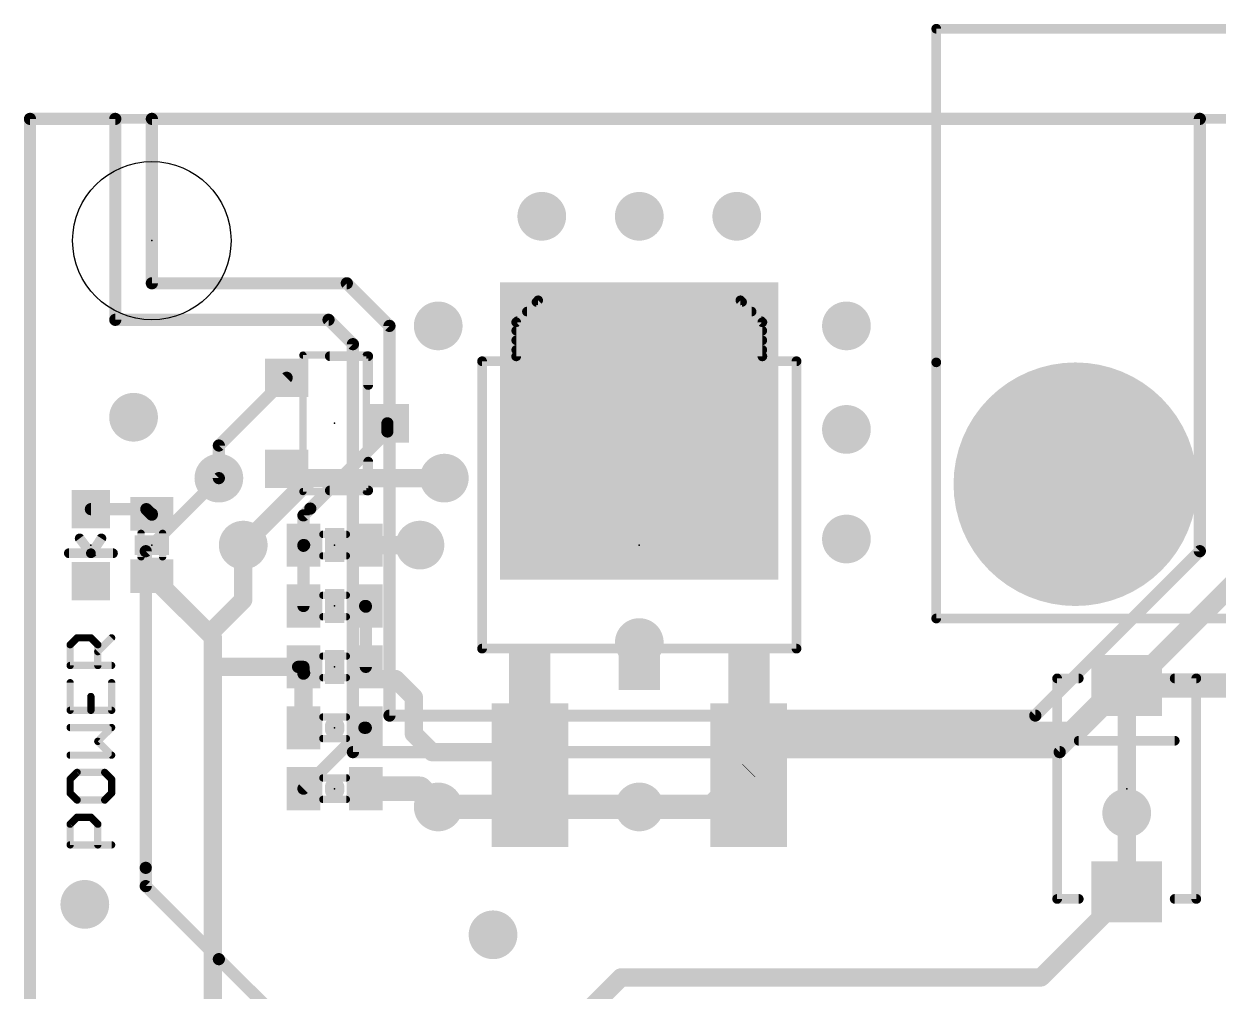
# Model space of a CAD drawing. Extents: x -0.1 to 68.7, y -15.2 to 51.5.
# Drawn here: x -0.13 to 24.77, y 24.99 to 45.16 of the extents above; entities that cross this region are included whole.
import ezdxf

# ---------------------------------------------------------------- set-up
doc = ezdxf.new("R2010")
doc.units = 0
for name, color, linetype in [('1', 12, 'CONTINUOUS'), ('16', 132, 'CONTINUOUS'), ('17', 110, 'CONTINUOUS'), ('18', 110, 'CONTINUOUS'), ('20', 53, 'CONTINUOUS'), ('21', 41, 'CONTINUOUS'), ('23', 53, 'CONTINUOUS'), ('51', 53, 'CONTINUOUS')]:
    doc.layers.add(name, color=color, linetype=linetype)

# ---------------------------------------------------------------- blocks, each defined once
blk = doc.blocks.new('RECT')
blk.add_solid([(-0.5, -0.5), (0.5, -0.5), (-0.5, 0.5), (0.5, 0.5)])
blk = doc.blocks.new('ROUNDP')
at = {"const_width": 0.5}
blk.add_lwpolyline([(0, -0.25, 1), (0, 0.25, 1), (0, -0.25)], format="xyb", dxfattribs=at)
blk = doc.blocks.new('ROUNDV')
at = {"const_width": 0.5}
blk.add_lwpolyline([(0, -0.25, 1), (0, 0.25, 1), (0, -0.25)], format="xyb", dxfattribs=at)

msp = doc.modelspace()

# ---------------------------------------------------------------- linework, layer by layer
at = {"layer": '1'}
for points, const_width in [([(0, 0), (0, 43.18)], 0.254), ([(0, 43.18), (1.778, 43.18)], 0.254), ([(1.778, 43.18), (1.778, 38.989)], 0.254), ([(2.54, 43.18), (24.384, 43.18)], 0.254), ([(2.54, 39.751), (2.54, 43.18)], 0.254), ([(24.384, 43.18), (24.384, 34.163)], 0.254), ([(6.604, 39.751), (2.54, 39.751)], 0.254), ([(7.493, 38.862), (6.604, 39.751)], 0.254), ([(1.778, 38.989), (6.223, 38.989)], 0.254), ([(6.223, 38.989), (6.731, 38.481)], 0.254), ([(7.493, 30.734), (7.493, 38.862)], 0.254), ([(6.731, 38.481), (6.731, 29.972)], 0.254), ([(3.937, 36.367), (5.35, 37.78)], 0.254), ([(7.45, 36.66), (7.45, 36.83)], 0.254), ([(5.842, 35.052), (7.45, 36.66)], 0.254), ([(3.937, 35.687), (3.937, 36.367)], 0.254), ([(1.27, 35.04), (2.425, 35.04)], 0.254), ([(2.425, 35.04), (2.54, 34.925)], 0.254), ([(5.7, 34.91), (5.842, 35.052)], 0.254), ([(2.54, 34.925), (2.54, 34.94)], 0.254), ([(5.7, 34.29), (5.7, 34.91)], 0.254), ([(4.445, 33.147), (4.445, 34.29)], 0.381), ([(5.7, 34.29), (5.715, 34.29)], 0.254), ([(5.715, 34.29), (5.7, 34.275)], 0.254), ([(5.7, 34.275), (5.7, 33.02)], 0.254), ([(7, 34.29), (8.128, 34.29)], 0.381), ([(24.384, 34.163), (20.955, 30.734)], 0.254), ([(3.739, 32.441), (2.54, 33.64)], 0.381), ([(21.463, 29.972), (25.146, 33.655)], 0.254), ([(3.739, 32.441), (4.445, 33.147)], 0.381), ([(6.985, 33.02), (7, 33.02)], 0.254), ([(7, 33.005), (6.985, 33.02)], 0.254), ([(7, 31.75), (7, 33.005)], 0.254), ([(3.81, 32.37), (3.739, 32.441)], 0.381), ([(3.81, 31.75), (3.81, 32.37)], 0.381), ([(3.81, 21.463), (3.81, 31.75)], 0.381), ([(3.81, 31.75), (5.588, 31.75)], 0.381), ([(5.588, 31.75), (5.7, 31.75)], 0.254), ([(5.7, 31.75), (5.7, 31.638)], 0.254), ([(7, 31.75), (7, 31.608)], 0.381), ([(5.7, 31.608), (5.7, 30.48)], 0.381), ([(5.7, 31.638), (5.715, 31.623)], 0.254), ([(5.715, 31.623), (5.7, 31.608)], 0.254), ([(7, 31.608), (7.112, 31.496)], 0.381), ([(7.112, 31.496), (7.62, 31.496)], 0.381), ([(7.62, 31.496), (8.001, 31.115)], 0.381), ([(21.717, 30.353), (22.724, 31.36)], 0.508), ([(22.724, 31.36), (22.86, 31.36)], 0.508), ([(22.86, 31.36), (25.79, 31.36)], 0.508), ([(8.001, 31.115), (8.001, 30.353)], 0.381), ([(20.955, 30.734), (7.493, 30.734)], 0.254), ([(5.7, 29.21), (6.97, 30.48)], 0.254), ([(6.97, 30.48), (7, 30.48)], 0.254), ([(8.001, 30.353), (8.382, 29.972)], 0.381), ([(14.986, 29.845), (15.494, 30.353)], 0.508), ([(15.494, 30.353), (21.717, 30.353)], 0.508), ([(8.382, 29.972), (9.938, 29.972)], 0.381), ([(9.938, 29.972), (10.42, 29.49)], 0.381), ([(6.731, 29.972), (21.463, 29.972)], 0.254), ([(14.986, 29.496), (14.986, 29.845)], 0.508), ([(14.224, 28.829), (14.986, 29.591)], 0.508), ([(14.98, 29.49), (14.986, 29.496)], 0.508), ([(14.986, 29.591), (14.98, 29.585)], 0.381), ([(14.98, 29.585), (14.98, 29.49)], 0.381), ([(7, 29.21), (8.128, 29.21)], 0.508), ([(8.128, 29.21), (8.509, 28.829)], 0.508), ([(12.7, 28.829), (14.224, 28.829)], 0.508), ([(22.86, 27.06), (22.86, 28.702)], 0.381), ([(22.86, 27.06), (22.615, 27.305)], 0.381), ([(22.86, 27.178), (22.733, 27.305)], 0.381), ([(21.073, 25.273), (22.86, 27.06)], 0.381), ([(22.86, 27.06), (22.86, 27.178)], 0.381), ([(22.86, 27.06), (22.86, 27.051)], 0.381), ([(11.43, 24.384), (12.319, 25.273)], 0.381), ([(12.319, 25.273), (21.073, 25.273)], 0.381)]:
    msp.add_lwpolyline(points, dxfattribs=dict(at, const_width=const_width))
for points, const_width in [([(0.0635, 43.18, 1), (-0.0635, 43.18)], 0.127), ([(0, 43.2435, 1), (0, 43.1165)], 0.127), ([(1.8415, 43.18, 1), (1.7145, 43.18)], 0.127), ([(1.778, 43.1165, 1), (1.778, 43.2435)], 0.127), ([(2.54, 43.2435, 1), (2.54, 43.1165)], 0.127), ([(2.6035, 43.18, 1), (2.4765, 43.18)], 0.127), ([(24.4475, 43.18, 1), (24.3205, 43.18)], 0.127), ([(24.384, 43.1165, 1), (24.384, 43.2435)], 0.127), ([(2.54, 39.8145, 1), (2.54, 39.6875)], 0.127), ([(6.6489, 39.7959, 1), (6.5591, 39.7061)], 0.127), ([(6.604, 39.6875, 1), (6.604, 39.8145)], 0.127), ([(2.4765, 39.751, 1), (2.6035, 39.751)], 0.127), ([(1.778, 39.0525, 1), (1.778, 38.9255)], 0.127), ([(6.2679, 39.0339, 1), (6.1781, 38.9441)], 0.127), ([(6.223, 38.9255, 1), (6.223, 39.0525)], 0.127), ([(1.7145, 38.989, 1), (1.8415, 38.989)], 0.127), ([(7.5565, 38.862, 1), (7.4295, 38.862)], 0.127), ([(7.4481, 38.8171, 1), (7.5379, 38.9069)], 0.127), ([(6.7945, 38.481, 1), (6.6675, 38.481)], 0.127), ([(6.6861, 38.4361, 1), (6.7759, 38.5259)], 0.127), ([(5.3949, 37.7351, 1), (5.3051, 37.8249)], 0.127), ([(7.5135, 36.83, 1), (7.3865, 36.83)], 0.127), ([(7.3865, 36.66, 1), (7.5135, 36.66)], 0.127), ([(7.4949, 36.6151, 1), (7.4051, 36.7049)], 0.127), ([(4.0005, 36.367, 1), (3.8735, 36.367)], 0.127), ([(3.8921, 36.4119, 1), (3.9819, 36.3221)], 0.127), ([(3.8735, 35.687, 1), (4.0005, 35.687)], 0.127), ([(1.27, 35.1035, 1), (1.27, 34.9765)], 0.127), ([(2.4699, 35.0849, 1), (2.3801, 34.9951)], 0.127), ([(2.425, 34.9765, 1), (2.425, 35.1035)], 0.127), ([(5.7971, 35.0969, 1), (5.8869, 35.0071)], 0.127), ([(5.8869, 35.0071, 1), (5.7971, 35.0969)], 0.127), ([(2.6035, 34.94, 1), (2.4765, 34.94)], 0.127), ([(2.4765, 34.925, 1), (2.6035, 34.925)], 0.127), ([(2.4951, 34.8801, 1), (2.5849, 34.9699)], 0.127), ([(5.7635, 34.91, 1), (5.6365, 34.91)], 0.127), ([(5.6551, 34.9549, 1), (5.7449, 34.8651)], 0.127), ([(4.5403, 34.29, 1), (4.3498, 34.29)], 0.1905), ([(5.7, 34.3535, 1), (5.7, 34.2265)], 0.127), ([(5.7635, 34.275, 1), (5.6365, 34.275)], 0.127), ([(5.6551, 34.3199, 1), (5.7449, 34.2301)], 0.127), ([(5.6365, 34.29, 1), (5.7635, 34.29)], 0.127), ([(5.7599, 34.2451, 1), (5.6701, 34.3349)], 0.127), ([(5.715, 34.2265, 1), (5.715, 34.3535)], 0.127), ([(7, 34.3852, 1), (7, 34.1947)], 0.1905), ([(8.128, 34.1947, 1), (8.128, 34.3852)], 0.1905), ([(24.3205, 34.163, 1), (24.4475, 34.163)], 0.127), ([(24.4289, 34.1181, 1), (24.3391, 34.2079)], 0.127), ([(2.6074, 33.7074, 1), (2.4726, 33.5726)], 0.1905), ([(4.3498, 33.147, 1), (4.5403, 33.147)], 0.1905), ([(4.5124, 33.0796, 1), (4.3776, 33.2144)], 0.1905), ([(6.985, 33.0835, 1), (6.985, 32.9565)], 0.127), ([(7.0299, 33.0649, 1), (6.9401, 32.9751)], 0.127), ([(7.0635, 33.005, 1), (6.9365, 33.005)], 0.127), ([(6.9551, 32.9601, 1), (7.0449, 33.0499)], 0.127), ([(7, 32.9565, 1), (7, 33.0835)], 0.127), ([(5.6365, 33.02, 1), (5.7635, 33.02)], 0.127), ([(3.8064, 32.5084, 1), (3.6716, 32.3736)], 0.1905), ([(3.6716, 32.5084, 1), (3.8064, 32.3736)], 0.1905), ([(3.6716, 32.3736, 1), (3.8064, 32.5084)], 0.1905), ([(3.9053, 32.37, 1), (3.7147, 32.37)], 0.1905), ([(3.7426, 32.3026, 1), (3.8774, 32.4374)], 0.1905), ([(3.81, 31.8453, 1), (3.81, 31.6547)], 0.1905), ([(3.9053, 31.75, 1), (3.7147, 31.75)], 0.1905), ([(5.588, 31.8135, 1), (5.588, 31.6865)], 0.127), ([(5.588, 31.6547, 1), (5.588, 31.8453)], 0.1905), ([(5.7635, 31.75, 1), (5.6365, 31.75)], 0.127), ([(5.7, 31.6865, 1), (5.7, 31.8135)], 0.127), ([(7.0953, 31.75, 1), (6.9047, 31.75)], 0.1905), ([(3.7147, 31.75, 1), (3.9053, 31.75)], 0.1905), ([(5.7953, 31.608, 1), (5.6048, 31.608)], 0.1905), ([(5.7449, 31.6829, 1), (5.6551, 31.5931)], 0.127), ([(5.6551, 31.6529, 1), (5.7449, 31.5631)], 0.127), ([(5.6365, 31.638, 1), (5.7635, 31.638)], 0.127), ([(5.7599, 31.5781, 1), (5.6701, 31.6679)], 0.127), ([(5.6701, 31.5781, 1), (5.7599, 31.6679)], 0.127), ([(7.0674, 31.6754, 1), (6.9326, 31.5406)], 0.1905), ([(6.9047, 31.608, 1), (7.0953, 31.608)], 0.1905), ([(6.9365, 31.75, 1), (7.0635, 31.75)], 0.127), ([(7.112, 31.5913, 1), (7.112, 31.4008)], 0.1905), ([(7.0446, 31.4286, 1), (7.1794, 31.5634)], 0.1905), ([(7.6874, 31.5634, 1), (7.5526, 31.4286)], 0.1905), ([(7.62, 31.4008, 1), (7.62, 31.5913)], 0.1905), ([(22.724, 31.487, 1), (22.724, 31.233)], 0.254), ([(22.8138, 31.2702, 1), (22.6342, 31.4498)], 0.254), ([(22.86, 31.487, 1), (22.86, 31.233)], 0.254), ([(22.86, 31.233, 1), (22.86, 31.487)], 0.254), ([(8.0963, 31.115, 1), (7.9058, 31.115)], 0.1905), ([(7.9336, 31.0476, 1), (8.0684, 31.1824)], 0.1905), ([(7.493, 30.7975, 1), (7.493, 30.6705)], 0.127), ([(7.4295, 30.734, 1), (7.5565, 30.734)], 0.127), ([(20.9101, 30.7789, 1), (20.9999, 30.6891)], 0.127), ([(20.955, 30.6705, 1), (20.955, 30.7975)], 0.127), ([(5.6048, 30.48, 1), (5.7953, 30.48)], 0.1905), ([(6.97, 30.5435, 1), (6.97, 30.4165)], 0.127), ([(7.0149, 30.4351, 1), (6.9251, 30.5249)], 0.127), ([(7, 30.4165, 1), (7, 30.5435)], 0.127), ([(8.0684, 30.4204, 1), (7.9336, 30.2856)], 0.1905), ([(7.9058, 30.353, 1), (8.0963, 30.353)], 0.1905), ([(15.494, 30.48, 1), (15.494, 30.226)], 0.254), ([(15.5838, 30.2632, 1), (15.4042, 30.4428)], 0.254), ([(21.6272, 30.4428, 1), (21.8068, 30.2632)], 0.254), ([(21.717, 30.226, 1), (21.717, 30.48)], 0.254), ([(8.382, 30.0673, 1), (8.382, 29.8768)], 0.1905), ([(8.3146, 29.9046, 1), (8.4494, 30.0394)], 0.1905), ([(10.0054, 30.0394, 1), (9.8706, 29.9046)], 0.1905), ([(9.938, 29.8768, 1), (9.938, 30.0673)], 0.1905), ([(6.731, 30.0355, 1), (6.731, 29.9085)], 0.127), ([(6.6675, 29.972, 1), (6.7945, 29.972)], 0.127), ([(15.113, 29.845, 1), (14.859, 29.845)], 0.254), ([(14.8962, 29.9348, 1), (15.0758, 29.7552)], 0.254), ([(21.4181, 30.0169, 1), (21.5079, 29.9271)], 0.127), ([(21.463, 29.9085, 1), (21.463, 30.0355)], 0.127), ([(10.3526, 29.4226, 1), (10.4874, 29.5574)], 0.1905), ([(14.8902, 29.5798, 1), (15.0698, 29.4002)], 0.254), ([(14.859, 29.496, 1), (15.113, 29.496)], 0.254), ([(15.0758, 29.5012, 1), (14.8962, 29.6808)], 0.254), ([(15.0758, 29.4062, 1), (14.8962, 29.5858)], 0.254), ([(14.9126, 29.6524, 1), (15.0474, 29.5176)], 0.1905), ([(15.0753, 29.585, 1), (14.8848, 29.585)], 0.1905), ([(15.0534, 29.5236, 1), (14.9186, 29.6584)], 0.1905), ([(7, 29.337, 1), (7, 29.083)], 0.254), ([(8.2178, 29.2998, 1), (8.0382, 29.1202)], 0.254), ([(8.128, 29.083, 1), (8.128, 29.337)], 0.254), ([(14.8848, 29.49, 1), (15.0753, 29.49)], 0.1905), ([(5.6551, 29.2549, 1), (5.7449, 29.1651)], 0.127), ([(8.4192, 28.7392, 1), (8.5988, 28.9188)], 0.254), ([(12.7, 28.956, 1), (12.7, 28.702)], 0.254), ([(14.1342, 28.9188, 1), (14.3138, 28.7392)], 0.254), ([(14.224, 28.702, 1), (14.224, 28.956)], 0.254), ([(22.9552, 28.702, 1), (22.7647, 28.702)], 0.1905), ([(22.6824, 27.3724, 1), (22.5476, 27.2376)], 0.1905), ([(22.8004, 27.3724, 1), (22.6656, 27.2376)], 0.1905), ([(22.9552, 27.178, 1), (22.7647, 27.178)], 0.1905), ([(22.9552, 27.06, 1), (22.7647, 27.06)], 0.1905), ([(22.7647, 27.06, 1), (22.9552, 27.06)], 0.1905), ([(22.7647, 27.06, 1), (22.9552, 27.06)], 0.1905), ([(22.7647, 27.051, 1), (22.9552, 27.051)], 0.1905), ([(22.7926, 27.1106, 1), (22.9274, 27.2454)], 0.1905), ([(22.9274, 26.9926, 1), (22.7926, 27.1274)], 0.1905), ([(22.7926, 26.9926, 1), (22.9274, 27.1274)], 0.1905), ([(12.319, 25.3682, 1), (12.319, 25.1777)], 0.1905), ([(12.3864, 25.2056, 1), (12.2516, 25.3404)], 0.1905), ([(21.0056, 25.3404, 1), (21.1404, 25.2056)], 0.1905), ([(21.073, 25.1777, 1), (21.073, 25.3682)], 0.1905)]:
    msp.add_lwpolyline(points, format="xyb", dxfattribs=dict(at, const_width=const_width))
at = {"layer": '16'}
for points, const_width in [([(0, 0), (0, 43.18)], 0.254), ([(0, 43.18), (1.778, 43.18)], 0.254), ([(1.778, 43.18), (1.778, 38.989)], 0.254), ([(2.54, 43.18), (24.384, 43.18)], 0.254), ([(2.54, 39.751), (2.54, 43.18)], 0.254), ([(24.384, 43.18), (24.384, 34.163)], 0.254), ([(6.604, 39.751), (2.54, 39.751)], 0.254), ([(7.493, 38.862), (6.604, 39.751)], 0.254), ([(1.778, 38.989), (6.223, 38.989)], 0.254), ([(6.223, 38.989), (6.731, 38.481)], 0.254), ([(7.493, 30.734), (7.493, 38.862)], 0.254), ([(6.731, 38.481), (6.731, 29.972)], 0.254), ([(22.86, 31.242), (28.598, 36.98)], 0.381), ([(4.445, 34.29), (5.842, 35.687)], 0.381), ([(5.842, 35.687), (8.636, 35.687)], 0.381), ([(2.413, 34.163), (3.937, 35.687)], 0.254), ([(8.128, 34.29), (6.35, 34.29)], 0.381), ([(2.413, 27.559), (2.413, 34.163)], 0.254), ([(24.384, 34.163), (20.955, 30.734)], 0.254), ([(21.463, 29.972), (25.146, 33.655)], 0.254), ([(22.86, 28.702), (22.86, 31.242)], 0.381), ([(20.955, 30.734), (7.493, 30.734)], 0.254), ([(6.731, 29.972), (21.463, 29.972)], 0.254), ([(8.509, 28.829), (12.7, 28.829)], 0.508), ([(2.413, 27.178), (2.413, 27.559)], 0.254), ([(3.937, 25.654), (2.413, 27.178)], 0.254), ([(9.779, 19.812), (3.937, 25.654)], 0.254)]:
    msp.add_lwpolyline(points, dxfattribs=dict(at, const_width=const_width))
for points, const_width in [([(0.0635, 43.18, 1), (-0.0635, 43.18)], 0.127), ([(0, 43.2435, 1), (0, 43.1165)], 0.127), ([(1.8415, 43.18, 1), (1.7145, 43.18)], 0.127), ([(1.778, 43.1165, 1), (1.778, 43.2435)], 0.127), ([(2.54, 43.2435, 1), (2.54, 43.1165)], 0.127), ([(2.6035, 43.18, 1), (2.4765, 43.18)], 0.127), ([(24.4475, 43.18, 1), (24.3205, 43.18)], 0.127), ([(24.384, 43.1165, 1), (24.384, 43.2435)], 0.127), ([(2.54, 39.8145, 1), (2.54, 39.6875)], 0.127), ([(6.6489, 39.7959, 1), (6.5591, 39.7061)], 0.127), ([(6.604, 39.6875, 1), (6.604, 39.8145)], 0.127), ([(2.4765, 39.751, 1), (2.6035, 39.751)], 0.127), ([(1.778, 39.0525, 1), (1.778, 38.9255)], 0.127), ([(6.2679, 39.0339, 1), (6.1781, 38.9441)], 0.127), ([(6.223, 38.9255, 1), (6.223, 39.0525)], 0.127), ([(1.7145, 38.989, 1), (1.8415, 38.989)], 0.127), ([(7.5565, 38.862, 1), (7.4295, 38.862)], 0.127), ([(7.4481, 38.8171, 1), (7.5379, 38.9069)], 0.127), ([(6.7945, 38.481, 1), (6.6675, 38.481)], 0.127), ([(6.6861, 38.4361, 1), (6.7759, 38.5259)], 0.127), ([(5.842, 35.7823, 1), (5.842, 35.5918)], 0.1905), ([(5.9094, 35.6196, 1), (5.7746, 35.7544)], 0.1905), ([(8.636, 35.5918, 1), (8.636, 35.7823)], 0.1905), ([(3.9819, 35.6421, 1), (3.8921, 35.7319)], 0.127), ([(4.3776, 34.3574, 1), (4.5124, 34.2226)], 0.1905), ([(6.35, 34.3852, 1), (6.35, 34.1947)], 0.1905), ([(8.128, 34.1947, 1), (8.128, 34.3852)], 0.1905), ([(2.4765, 34.163, 1), (2.3495, 34.163)], 0.127), ([(2.3681, 34.2079, 1), (2.4579, 34.1181)], 0.127), ([(24.3205, 34.163, 1), (24.4475, 34.163)], 0.127), ([(24.4289, 34.1181, 1), (24.3391, 34.2079)], 0.127), ([(22.7926, 31.3094, 1), (22.9274, 31.1746)], 0.1905), ([(22.9552, 31.242, 1), (22.7647, 31.242)], 0.1905), ([(7.493, 30.7975, 1), (7.493, 30.6705)], 0.127), ([(7.4295, 30.734, 1), (7.5565, 30.734)], 0.127), ([(20.9101, 30.7789, 1), (20.9999, 30.6891)], 0.127), ([(20.955, 30.6705, 1), (20.955, 30.7975)], 0.127), ([(6.731, 30.0355, 1), (6.731, 29.9085)], 0.127), ([(6.6675, 29.972, 1), (6.7945, 29.972)], 0.127), ([(21.4181, 30.0169, 1), (21.5079, 29.9271)], 0.127), ([(21.463, 29.9085, 1), (21.463, 30.0355)], 0.127), ([(8.509, 28.956, 1), (8.509, 28.702)], 0.254), ([(12.7, 28.702, 1), (12.7, 28.956)], 0.254), ([(22.7647, 28.702, 1), (22.9552, 28.702)], 0.1905), ([(2.4765, 27.559, 1), (2.3495, 27.559)], 0.127), ([(2.3495, 27.559, 1), (2.4765, 27.559)], 0.127), ([(2.4579, 27.2229, 1), (2.3681, 27.1331)], 0.127), ([(2.3495, 27.178, 1), (2.4765, 27.178)], 0.127), ([(3.9819, 25.6989, 1), (3.8921, 25.6091)], 0.127), ([(3.8921, 25.6091, 1), (3.9819, 25.6989)], 0.127)]:
    msp.add_lwpolyline(points, format="xyb", dxfattribs=dict(at, const_width=const_width))
at = {"layer": '20', "const_width": 0.2032}
for points in [[(68.58, 43.18), (0, 43.18)], [(0, 43.18), (0, 0)]]:
    msp.add_lwpolyline(points, dxfattribs=at)
at = {"layer": '20', "const_width": 0.1016}
for points in [[(0, 43.2308, 1), (0, 43.1292)], [(0.0508, 43.18, 1), (-0.0508, 43.18)]]:
    msp.add_lwpolyline(points, format="xyb", dxfattribs=at)
at = {"layer": '20'}
msp.add_circle((2.54, 40.64), 1.651, dxfattribs=at)
at = {"layer": '21'}
for points, const_width in [([(7.05, 38.23), (6.25, 38.23)], 0.2032), ([(7.05, 37.63), (7.05, 38.23)], 0.2032), ([(9.423, 32.131), (9.4234, 38.1254)], 0.2032), ([(15.9766, 38.1254), (15.977, 32.131)], 0.2032), ([(18.89, 32.76), (18.89, 38.1)], 0.2032), ([(7.05, 36.03), (7.05, 35.43)], 0.2032), ([(7.05, 35.43), (6.25, 35.43)], 0.2032), ([(1.27, 34.12), (1.0362, 34.43)], 0.2032), ([(1.2954, 34.1354), (1.4884, 34.43)], 0.2032), ([(0.81, 34.12), (1.27, 34.12)], 0.2032), ([(1.73, 34.12), (1.27, 34.12)], 0.2032), ([(18.89, 32.76), (49.69, 32.76)], 0.2032), ([(0.8375, 32.2118), (0.9815, 32.3559)], 0.1524), ([(0.9815, 32.3559), (1.2696, 32.3559)], 0.1524), ([(1.2696, 32.3559), (1.4137, 32.2118)], 0.1524), ([(1.4137, 32.0678), (1.7018, 32.3559)], 0.1524), ([(0.8375, 31.7797), (0.8375, 32.2118)], 0.1524), ([(1.4137, 32.2118), (1.4137, 31.7797)], 0.1524), ([(15.977, 32.131), (9.423, 32.131)], 0.2032), ([(1.7018, 31.7797), (0.8375, 31.7797)], 0.1524), ([(0.8375, 31.4204), (0.8375, 30.8442)], 0.1524), ([(1.7018, 30.8442), (1.7018, 31.4204)], 0.1524), ([(21.41, 26.91), (21.41, 31.51)], 0.2032), ([(21.41, 31.51), (21.86, 31.51)], 0.2032), ([(23.86, 31.51), (24.31, 31.51)], 0.2032), ([(24.31, 31.51), (24.31, 26.91)], 0.2032), ([(1.2696, 30.8442), (1.2696, 31.1323)], 0.1524), ([(0.8375, 30.8442), (1.7018, 30.8442)], 0.1524), ([(6.35, 30.5105), (6.35, 30.4495)], 0.4064), ([(1.7018, 30.4849), (0.8375, 30.4849)], 0.1524), ([(1.4137, 30.1968), (1.7018, 30.4849)], 0.1524), ([(1.7018, 29.9086), (1.4137, 30.1968)], 0.1524), ([(21.86, 30.21), (23.86, 30.21)], 0.2032), ([(0.8375, 29.9086), (1.7018, 29.9086)], 0.1524), ([(0.9815, 29.5493), (0.8375, 29.4053)], 0.1524), ([(1.5577, 29.5493), (0.9815, 29.5493)], 0.1524), ([(1.7018, 29.4053), (1.5577, 29.5493)], 0.1524), ([(0.8375, 29.4053), (0.8375, 29.1172)], 0.1524), ([(1.7018, 29.1172), (1.7018, 29.4053)], 0.1524), ([(6.35, 29.1795), (6.35, 29.2405)], 0.4064), ([(0.8375, 29.1172), (0.9815, 28.9731)], 0.1524), ([(1.5577, 28.9731), (1.7018, 29.1172)], 0.1524), ([(0.9815, 28.9731), (1.5577, 28.9731)], 0.1524), ([(0.8375, 28.4698), (0.9815, 28.6138)], 0.1524), ([(0.9815, 28.6138), (1.2696, 28.6138)], 0.1524), ([(1.2696, 28.6138), (1.4137, 28.4698)], 0.1524), ([(0.8375, 28.0376), (0.8375, 28.4698)], 0.1524), ([(1.4137, 28.4698), (1.4137, 28.0376)], 0.1524), ([(1.7018, 28.0376), (0.8375, 28.0376)], 0.1524), ([(21.86, 26.91), (21.41, 26.91)], 0.2032), ([(24.31, 26.91), (23.86, 26.91)], 0.2032)]:
    msp.add_lwpolyline(points, dxfattribs=dict(at, const_width=const_width))
for points, const_width in [([(6.25, 38.2808, 1), (6.25, 38.1792)], 0.1016), ([(7.1008, 38.23, 1), (6.9992, 38.23)], 0.1016), ([(7.05, 38.1792, 1), (7.05, 38.2808)], 0.1016), ([(9.4742, 38.1254, 1), (9.3726, 38.1254)], 0.1016), ([(16.0274, 38.1254, 1), (15.9258, 38.1254)], 0.1016), ([(18.9408, 38.1, 1), (18.8392, 38.1)], 0.1016), ([(6.9992, 37.63, 1), (7.1008, 37.63)], 0.1016), ([(7.1008, 36.03, 1), (6.9992, 36.03)], 0.1016), ([(6.25, 35.4808, 1), (6.25, 35.3792)], 0.1016), ([(6.9992, 35.43, 1), (7.1008, 35.43)], 0.1016), ([(7.05, 35.3792, 1), (7.05, 35.4808)], 0.1016), ([(1.0768, 34.4606, 1), (0.9956, 34.3994)], 0.1016), ([(1.5309, 34.4022, 1), (1.4459, 34.4578)], 0.1016), ([(0.81, 34.1708, 1), (0.81, 34.0692)], 0.1016), ([(1.27, 34.1708, 1), (1.27, 34.0692)], 0.1016), ([(1.2294, 34.0894, 1), (1.3106, 34.1506)], 0.1016), ([(1.2529, 34.1632, 1), (1.3379, 34.1076)], 0.1016), ([(1.27, 34.0692, 1), (1.27, 34.1708)], 0.1016), ([(1.73, 34.0692, 1), (1.73, 34.1708)], 0.1016), ([(18.89, 32.8108, 1), (18.89, 32.7092)], 0.1016), ([(18.8392, 32.76, 1), (18.9408, 32.76)], 0.1016), ([(0.9815, 32.394, 1), (0.9815, 32.3178)], 0.0762), ([(1.0085, 32.329, 1), (0.9546, 32.3828)], 0.0762), ([(1.2966, 32.3828, 1), (1.2427, 32.329)], 0.0762), ([(1.2696, 32.3178, 1), (1.2696, 32.394)], 0.0762), ([(1.7287, 32.329, 1), (1.6749, 32.3828)], 0.0762), ([(0.8105, 32.2388, 1), (0.8644, 32.1849)], 0.0762), ([(0.8756, 32.2118, 1), (0.7994, 32.2118)], 0.0762), ([(1.3867, 32.0947, 1), (1.4406, 32.0408)], 0.0762), ([(1.4518, 32.2118, 1), (1.3756, 32.2118)], 0.0762), ([(1.3867, 32.1849, 1), (1.4406, 32.2388)], 0.0762), ([(9.423, 32.1818, 1), (9.423, 32.0802)], 0.1016), ([(9.3722, 32.131, 1), (9.4738, 32.131)], 0.1016), ([(15.9262, 32.131, 1), (16.0278, 32.131)], 0.1016), ([(15.977, 32.0802, 1), (15.977, 32.1818)], 0.1016), ([(0.8375, 31.8178, 1), (0.8375, 31.7416)], 0.0762), ([(0.7994, 31.7797, 1), (0.8756, 31.7797)], 0.0762), ([(1.3756, 31.7797, 1), (1.4518, 31.7797)], 0.0762), ([(1.7018, 31.7416, 1), (1.7018, 31.8178)], 0.0762), ([(0.8756, 31.4204, 1), (0.7994, 31.4204)], 0.0762), ([(1.7399, 31.4204, 1), (1.6637, 31.4204)], 0.0762), ([(21.4608, 31.51, 1), (21.3592, 31.51)], 0.1016), ([(21.41, 31.5608, 1), (21.41, 31.4592)], 0.1016), ([(21.86, 31.4592, 1), (21.86, 31.5608)], 0.1016), ([(23.86, 31.5608, 1), (23.86, 31.4592)], 0.1016), ([(24.3608, 31.51, 1), (24.2592, 31.51)], 0.1016), ([(24.31, 31.4592, 1), (24.31, 31.5608)], 0.1016), ([(1.3077, 31.1323, 1), (1.2315, 31.1323)], 0.0762), ([(0.8375, 30.8823, 1), (0.8375, 30.8061)], 0.0762), ([(0.7994, 30.8442, 1), (0.8756, 30.8442)], 0.0762), ([(1.2315, 30.8442, 1), (1.3077, 30.8442)], 0.0762), ([(1.6637, 30.8442, 1), (1.7399, 30.8442)], 0.0762), ([(1.7018, 30.8061, 1), (1.7018, 30.8823)], 0.0762), ([(6.4516, 30.5105, 1), (6.2484, 30.5105)], 0.2032), ([(0.8375, 30.523, 1), (0.8375, 30.4468)], 0.0762), ([(1.7287, 30.4579, 1), (1.6749, 30.5118)], 0.0762), ([(1.7018, 30.4468, 1), (1.7018, 30.523)], 0.0762), ([(6.2484, 30.4495, 1), (6.4516, 30.4495)], 0.2032), ([(1.4406, 30.2237, 1), (1.3867, 30.1698)], 0.0762), ([(1.3867, 30.2237, 1), (1.4406, 30.1698)], 0.0762), ([(21.86, 30.2608, 1), (21.86, 30.1592)], 0.1016), ([(23.86, 30.1592, 1), (23.86, 30.2608)], 0.1016), ([(0.8375, 29.9467, 1), (0.8375, 29.8705)], 0.0762), ([(1.6749, 29.8817, 1), (1.7287, 29.9356)], 0.0762), ([(1.7018, 29.8705, 1), (1.7018, 29.9467)], 0.0762), ([(0.9815, 29.5874, 1), (0.9815, 29.5112)], 0.0762), ([(1.0085, 29.5224, 1), (0.9546, 29.5763)], 0.0762), ([(1.5847, 29.5763, 1), (1.5308, 29.5224)], 0.0762), ([(1.5577, 29.5112, 1), (1.5577, 29.5874)], 0.0762), ([(0.8105, 29.4322, 1), (0.8644, 29.3783)], 0.0762), ([(0.8756, 29.4053, 1), (0.7994, 29.4053)], 0.0762), ([(1.7399, 29.4053, 1), (1.6637, 29.4053)], 0.0762), ([(1.6749, 29.3783, 1), (1.7287, 29.4322)], 0.0762), ([(6.4516, 29.2405, 1), (6.2484, 29.2405)], 0.2032), ([(0.8644, 29.1441, 1), (0.8105, 29.0902)], 0.0762), ([(0.7994, 29.1172, 1), (0.8756, 29.1172)], 0.0762), ([(1.6637, 29.1172, 1), (1.7399, 29.1172)], 0.0762), ([(1.7287, 29.0902, 1), (1.6749, 29.1441)], 0.0762), ([(6.2484, 29.1795, 1), (6.4516, 29.1795)], 0.2032), ([(0.9815, 29.0112, 1), (0.9815, 28.935)], 0.0762), ([(0.9546, 28.9462, 1), (1.0085, 29.0001)], 0.0762), ([(1.5308, 29.0001, 1), (1.5847, 28.9462)], 0.0762), ([(1.5577, 28.935, 1), (1.5577, 29.0112)], 0.0762), ([(0.9815, 28.6519, 1), (0.9815, 28.5757)], 0.0762), ([(1.0085, 28.5869, 1), (0.9546, 28.6408)], 0.0762), ([(1.2966, 28.6408, 1), (1.2427, 28.5869)], 0.0762), ([(1.2696, 28.5757, 1), (1.2696, 28.6519)], 0.0762), ([(0.8105, 28.4967, 1), (0.8644, 28.4428)], 0.0762), ([(0.8756, 28.4698, 1), (0.7994, 28.4698)], 0.0762), ([(1.4518, 28.4698, 1), (1.3756, 28.4698)], 0.0762), ([(1.3867, 28.4428, 1), (1.4406, 28.4967)], 0.0762), ([(0.8375, 28.0757, 1), (0.8375, 27.9995)], 0.0762), ([(0.7994, 28.0376, 1), (0.8756, 28.0376)], 0.0762), ([(1.3756, 28.0376, 1), (1.4518, 28.0376)], 0.0762), ([(1.7018, 27.9995, 1), (1.7018, 28.0757)], 0.0762), ([(21.41, 26.9608, 1), (21.41, 26.8592)], 0.1016), ([(21.3592, 26.91, 1), (21.4608, 26.91)], 0.1016), ([(21.86, 26.8592, 1), (21.86, 26.9608)], 0.1016), ([(23.86, 26.9608, 1), (23.86, 26.8592)], 0.1016), ([(24.2592, 26.91, 1), (24.3608, 26.91)], 0.1016), ([(24.31, 26.8592, 1), (24.31, 26.9608)], 0.1016)]:
    msp.add_lwpolyline(points, format="xyb", dxfattribs=dict(at, const_width=const_width))
at = {"layer": '23'}
for p in [(2.54, 40.64), (6.35, 36.83), (1.27, 34.29), (2.54, 34.29), (6.35, 34.29), (12.7, 34.29), (6.35, 33.02), (6.35, 31.75), (6.35, 30.48), (6.35, 29.21), (22.86, 29.21)]:
    msp.add_point(p, dxfattribs=at)
at = {"layer": '51'}
for points, const_width in [([(18.89, 38.1026), (18.89, 45.06)], 0.2032), ([(18.89, 45.06), (49.69, 45.06)], 0.2032), ([(10.1346, 38.9382), (10.5918, 39.3954)], 0.2032), ([(10.1346, 38.9382), (10.5918, 39.3954)], 0.1998), ([(10.557, 39.3606), (14.843, 39.3606)], 0.1998), ([(10.5918, 39.3954), (14.8082, 39.3954)], 0.2032), ([(10.5918, 39.3954), (14.8082, 39.3954)], 0.1998), ([(14.8082, 39.3954), (15.2654, 38.9382)], 0.2032), ([(14.8082, 39.3954), (15.2654, 38.9382)], 0.1998), ([(10.3572, 39.1608), (15.0428, 39.1608)], 0.1998), ([(10.1346, 38.227), (10.1346, 38.9382)], 0.2032), ([(10.1346, 38.227), (10.1346, 38.9382)], 0.1998), ([(10.1346, 38.7612), (15.2654, 38.7612)], 0.1998), ([(10.1574, 38.961), (15.2426, 38.961)], 0.1998), ([(15.2654, 38.9382), (15.2654, 38.227)], 0.2032), ([(15.2654, 38.9382), (15.2654, 38.227)], 0.1998), ([(10.1346, 38.5614), (15.2654, 38.5614)], 0.1998), ([(10.1346, 38.3616), (15.2654, 38.3616)], 0.1998), ([(5.6896, 35.4076), (5.6896, 38.2524)], 0.1524), ([(5.6896, 38.2524), (7.0104, 38.2524)], 0.1524), ([(7.0104, 38.2524), (7.0104, 35.4076)], 0.1524), ([(9.423, 38.125), (15.9774, 38.1246)], 0.2032), ([(15.2654, 38.227), (10.1346, 38.227)], 0.2032), ([(15.2654, 38.227), (10.1346, 38.227)], 0.1998), ([(7.0104, 35.4076), (5.6896, 35.4076)], 0.1524), ([(2.316, 34.045), (2.316, 34.535)], 0.1524), ([(2.764, 34.535), (2.764, 34.045)], 0.1524), ([(6.105, 34.514), (6.595, 34.514)], 0.1524), ([(6.595, 34.066), (6.105, 34.066)], 0.1524), ([(6.105, 33.244), (6.595, 33.244)], 0.1524), ([(6.595, 32.796), (6.105, 32.796)], 0.1524), ([(6.105, 31.974), (6.595, 31.974)], 0.1524), ([(6.595, 31.526), (6.105, 31.526)], 0.1524), ([(6.105, 30.704), (6.595, 30.704)], 0.1524), ([(6.595, 30.256), (6.105, 30.256)], 0.1524), ([(6.105, 29.434), (6.595, 29.434)], 0.1524), ([(6.595, 28.986), (6.105, 28.986)], 0.1524)]:
    msp.add_lwpolyline(points, dxfattribs=dict(at, const_width=const_width))
for points, const_width in [([(18.9408, 45.06, 1), (18.8392, 45.06)], 0.1016), ([(18.89, 45.1108, 1), (18.89, 45.0092)], 0.1016), ([(10.557, 39.4106, 1), (10.557, 39.3107)], 0.0999), ([(10.5918, 39.4462, 1), (10.5918, 39.3446)], 0.1016), ([(10.5918, 39.4454, 1), (10.5918, 39.3454)], 0.0999), ([(10.6277, 39.3595, 1), (10.5559, 39.4313)], 0.1016), ([(10.6271, 39.3601, 1), (10.5565, 39.4307)], 0.0999), ([(14.8441, 39.4313, 1), (14.7723, 39.3595)], 0.1016), ([(14.8435, 39.4307, 1), (14.7729, 39.3601)], 0.0999), ([(14.8082, 39.3446, 1), (14.8082, 39.4462)], 0.1016), ([(14.8082, 39.3454, 1), (14.8082, 39.4454)], 0.0999), ([(14.843, 39.3107, 1), (14.843, 39.4106)], 0.0999), ([(10.3572, 39.2108, 1), (10.3572, 39.1108)], 0.0999), ([(15.0428, 39.1108, 1), (15.0428, 39.2108)], 0.0999), ([(10.1854, 38.9382, 1), (10.0838, 38.9382)], 0.1016), ([(10.0987, 38.9741, 1), (10.1705, 38.9023)], 0.1016), ([(10.1846, 38.9382, 1), (10.0846, 38.9382)], 0.0999), ([(10.1346, 38.8112, 1), (10.1346, 38.7112)], 0.0999), ([(10.0993, 38.9735, 1), (10.1699, 38.9029)], 0.0999), ([(10.1574, 39.011, 1), (10.1574, 38.911)], 0.0999), ([(15.3162, 38.9382, 1), (15.2146, 38.9382)], 0.1016), ([(15.3154, 38.9382, 1), (15.2155, 38.9382)], 0.0999), ([(15.2295, 38.9023, 1), (15.3013, 38.9741)], 0.1016), ([(15.2301, 38.9029, 1), (15.3007, 38.9735)], 0.0999), ([(15.2426, 38.911, 1), (15.2426, 39.011)], 0.0999), ([(15.2654, 38.7112, 1), (15.2654, 38.8112)], 0.0999), ([(10.1346, 38.6114, 1), (10.1346, 38.5114)], 0.0999), ([(15.2654, 38.5114, 1), (15.2654, 38.6114)], 0.0999), ([(10.1346, 38.4116, 1), (10.1346, 38.3117)], 0.0999), ([(15.2654, 38.3117, 1), (15.2654, 38.4116)], 0.0999), ([(5.7277, 38.2524, 1), (5.6515, 38.2524)], 0.0762), ([(5.6896, 38.2905, 1), (5.6896, 38.2143)], 0.0762), ([(7.0485, 38.2524, 1), (6.9723, 38.2524)], 0.0762), ([(7.0104, 38.2143, 1), (7.0104, 38.2905)], 0.0762), ([(9.423, 38.1758, 1), (9.423, 38.0742)], 0.1016), ([(10.1346, 38.2778, 1), (10.1346, 38.1762)], 0.1016), ([(10.0838, 38.227, 1), (10.1854, 38.227)], 0.1016), ([(10.0846, 38.227, 1), (10.1846, 38.227)], 0.0999), ([(10.1346, 38.277, 1), (10.1346, 38.1771)], 0.0999), ([(15.2146, 38.227, 1), (15.3162, 38.227)], 0.1016), ([(15.2155, 38.227, 1), (15.3154, 38.227)], 0.0999), ([(15.2654, 38.1762, 1), (15.2654, 38.2778)], 0.1016), ([(15.2654, 38.1771, 1), (15.2654, 38.277)], 0.0999), ([(15.9774, 38.0738, 1), (15.9774, 38.1754)], 0.1016), ([(18.8392, 38.1026, 1), (18.9408, 38.1026)], 0.1016), ([(5.6896, 35.4457, 1), (5.6896, 35.3695)], 0.0762), ([(5.6515, 35.4076, 1), (5.7277, 35.4076)], 0.0762), ([(6.9723, 35.4076, 1), (7.0485, 35.4076)], 0.0762), ([(7.0104, 35.3695, 1), (7.0104, 35.4457)], 0.0762), ([(2.3541, 34.535, 1), (2.2779, 34.535)], 0.0762), ([(2.8021, 34.535, 1), (2.7259, 34.535)], 0.0762), ([(6.105, 34.5521, 1), (6.105, 34.4759)], 0.0762), ([(6.595, 34.4759, 1), (6.595, 34.5521)], 0.0762), ([(6.105, 34.1041, 1), (6.105, 34.0279)], 0.0762), ([(6.595, 34.0279, 1), (6.595, 34.1041)], 0.0762), ([(2.2779, 34.045, 1), (2.3541, 34.045)], 0.0762), ([(2.7259, 34.045, 1), (2.8021, 34.045)], 0.0762), ([(6.105, 33.2821, 1), (6.105, 33.2059)], 0.0762), ([(6.595, 33.2059, 1), (6.595, 33.2821)], 0.0762), ([(6.105, 32.8341, 1), (6.105, 32.7579)], 0.0762), ([(6.595, 32.7579, 1), (6.595, 32.8341)], 0.0762), ([(6.105, 32.0121, 1), (6.105, 31.9359)], 0.0762), ([(6.595, 31.9359, 1), (6.595, 32.0121)], 0.0762), ([(6.105, 31.5641, 1), (6.105, 31.4879)], 0.0762), ([(6.595, 31.4879, 1), (6.595, 31.5641)], 0.0762), ([(6.105, 30.7421, 1), (6.105, 30.6659)], 0.0762), ([(6.595, 30.6659, 1), (6.595, 30.7421)], 0.0762), ([(6.105, 30.2941, 1), (6.105, 30.2179)], 0.0762), ([(6.595, 30.2179, 1), (6.595, 30.2941)], 0.0762), ([(6.105, 29.4721, 1), (6.105, 29.3959)], 0.0762), ([(6.595, 29.3959, 1), (6.595, 29.4721)], 0.0762), ([(6.105, 29.0241, 1), (6.105, 28.9479)], 0.0762), ([(6.595, 28.9479, 1), (6.595, 29.0241)], 0.0762)]:
    msp.add_lwpolyline(points, format="xyb", dxfattribs=dict(at, const_width=const_width))

# ---------------------------------------------------------------- block references
at = {"layer": '1'}
for p, xscale, yscale in [((12.7, 36.67), 5.8, 6.2), ((5.7, 33.02), 0.7, 0.9), ((7, 33.02), 0.7, 0.9), ((5.7, 31.75), 0.7, 0.9), ((7, 31.75), 0.7, 0.9), ((5.7, 30.48), 0.7, 0.9), ((7, 30.48), 0.7, 0.9), ((10.42, 29.49), 1.6, 3), ((14.98, 29.49), 1.6, 3)]:
    msp.add_blockref('RECT', p, dxfattribs=dict(at, xscale=xscale, yscale=yscale))
for p, xscale, yscale, rotation in [((5.35, 37.78), 0.8, 0.9, 270), ((7.45, 36.83), 0.8, 0.9, 270), ((5.35, 35.88), 0.8, 0.9, 270), ((1.27, 35.04), 0.8, 0.8, 180), ((2.54, 34.94), 0.7, 0.9, 270), ((5.7, 34.29), 0.7, 0.9, 180), ((7, 34.29), 0.7, 0.9, 180), ((1.27, 33.54), 0.8, 0.8, 180), ((2.54, 33.64), 0.7, 0.9, 270), ((22.86, 31.36), 1.27, 1.47, 90), ((5.7, 29.21), 0.7, 0.9, 180), ((7, 29.21), 0.7, 0.9, 180), ((22.86, 27.06), 1.27, 1.47, 270)]:
    msp.add_blockref('RECT', p, dxfattribs=dict(at, xscale=xscale, yscale=yscale, rotation=rotation))
at = {"layer": '17', "xscale": 5.08, "yscale": 5.08}
msp.add_blockref('ROUNDP', (21.79, 35.56), dxfattribs=at)
msp.add_blockref('ROUNDP', (21.79, 35.56), dxfattribs=at)
at = {"layer": '18', "xscale": 1.016, "yscale": 1.016}
for p in [(10.668, 41.148), (10.668, 41.148), (12.7, 41.148), (12.7, 41.148), (14.732, 41.148), (14.732, 41.148), (8.509, 38.862), (8.509, 38.862), (10.668, 38.862), (10.668, 38.862), (12.7, 38.862), (12.7, 38.862), (14.732, 38.862), (14.732, 38.862), (17.018, 38.862), (17.018, 38.862), (2.159, 36.957), (2.159, 36.957), (10.668, 36.703), (10.668, 36.703), (12.7, 36.703), (12.7, 36.703), (14.732, 36.703), (14.732, 36.703), (17.018, 36.703), (17.018, 36.703), (3.937, 35.687), (3.937, 35.687), (8.636, 35.687), (8.636, 35.687), (10.668, 34.417), (10.668, 34.417), (12.7, 34.417), (12.7, 34.417), (14.732, 34.417), (14.732, 34.417), (17.018, 34.417), (17.018, 34.417), (4.445, 34.29), (4.445, 34.29), (8.128, 34.29), (8.128, 34.29), (12.7, 32.258), (12.7, 32.258), (8.509, 28.829), (8.509, 28.829), (12.7, 28.829), (12.7, 28.829), (22.86, 28.702), (22.86, 28.702), (1.143, 26.797), (1.143, 26.797), (9.652, 26.162), (9.652, 26.162)]:
    msp.add_blockref('ROUNDV', p, dxfattribs=at)
at = {"layer": '21', "xscale": 0.4064, "yscale": 0.7112}
for p, rotation in [((6.35, 34.29), 180), ((2.54, 34.29), 270)]:
    msp.add_blockref('RECT', p, dxfattribs=dict(at, rotation=rotation))
at = {"layer": '21'}
for p, xscale, yscale in [((6.35, 33.02), 0.4064, 0.7112), ((6.35, 31.75), 0.4064, 0.7112), ((12.7, 31.6484), 0.8636, 0.762)]:
    msp.add_blockref('RECT', p, dxfattribs=dict(at, xscale=xscale, yscale=yscale))
at = {"layer": '51', "xscale": 0.3, "yscale": 0.5999}
for p, rotation in [((2.5352, 34.694), 270), ((5.9412, 34.2949), 180), ((6.754, 34.2949), 180), ((2.5352, 33.8812), 270), ((5.9412, 29.2149), 180), ((6.754, 29.2149), 180)]:
    msp.add_blockref('RECT', p, dxfattribs=dict(at, rotation=rotation))
at = {"layer": '51'}
for p, xscale, yscale in [((5.946, 33.0151), 0.3, 0.5999), ((6.7588, 33.0151), 0.3, 0.5999), ((5.946, 31.7452), 0.3, 0.5999), ((6.7588, 31.7452), 0.3, 0.5999), ((10.414, 30.5816), 0.8636, 2.8956), ((14.986, 30.5816), 0.8636, 2.8956), ((5.946, 30.4752), 0.3, 0.5999), ((6.7588, 30.4752), 0.3, 0.5999)]:
    msp.add_blockref('RECT', p, dxfattribs=dict(at, xscale=xscale, yscale=yscale))

doc.saveas('drawing.dxf')
